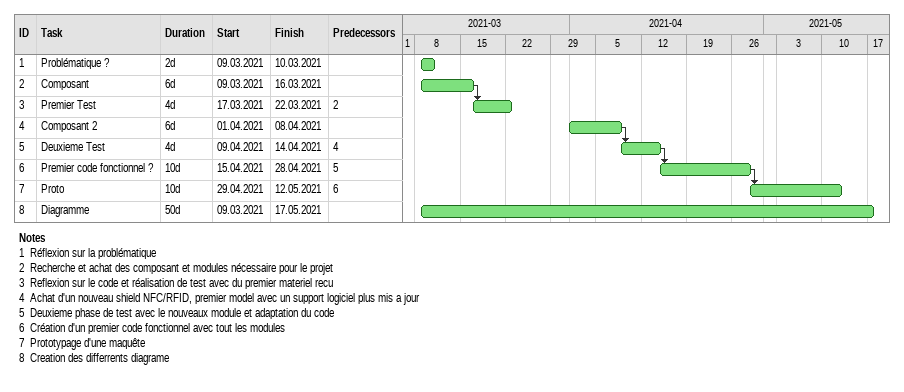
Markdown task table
| ID | Task | Duration | Start | Finish | Predecessors |
|---|---|---|---|---|---|
| 1 | Problématique ? | 2d | 2021-03-09 | 2021-03-10 |  |
| 2 | Composant | 6d | 2021-03-09 | 2021-03-16 |  |
| 3 | Premier Test | 4d | 2021-03-17 | 2021-03-22 | 2 |
| 4 | Composant 2 | 6d | 2021-04-01 | 2021-04-08 |  |
| 5 | Deuxieme Test | 4d | 2021-04-09 | 2021-04-14 | 4 |
| 6 | Premier code fonctionnel ? | 10d | 2021-04-15 | 2021-04-28 | 5 |
| 7 | Proto | 10d | 2021-04-29 | 2021-05-12 | 6 |
| 8 | Diagramme | 50d | 2021-03-09 | 2021-05-17 |  |

Notes
- 1: Réflexion sur la problématique
- 2: Recherche et achat des composant et modules nécessaire pour le projet
- 3: Reflexion sur le code et réalisation de test avec du premier materiel recu
- 4: Achat d'un nouveau shield NFC/RFID, premier model avec un support logiciel plus mis a jour
- 5: Deuxieme phase de test avec le nouveaux module et adaptation du code
- 6: Création d'un premier code fonctionnel avec tout les modules
- 7: Prototypage d'une maquête
- 8: Creation des differrents diagrame
